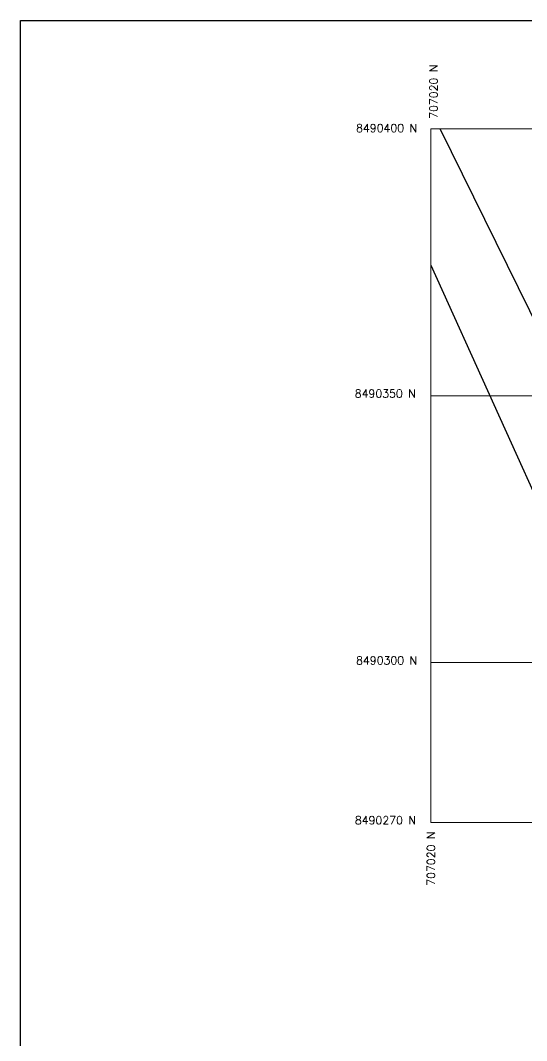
# Model space of a CAD drawing. Header units: metres. Extents: x 706106 to 709341, y 8490035 to 8490642.
# Drawn here: x 706943.1 to 707038, y 8490229.1 to 8490420.4 of the extents above; entities that cross this region are included whole.
import ezdxf

# ---------------------------------------------------------------- set-up
doc = ezdxf.new("R2010")
doc.units = ezdxf.units.M
doc.layers.add('A-ACOTACION', color=7, linetype='Continuous', lineweight=9)
doc.layers.add('BLOQUES', color=7, linetype='Continuous', lineweight=60)
doc.layers.add('C-ANNO-MATC-TEXT', color=150, linetype='Continuous')
doc.styles.get("Standard").update_dxf_attribs({"font": 'simplex.shx'})

msp = doc.modelspace()

# ---------------------------------------------------------------- linework, layer by layer
at = {"flags": 128}
for points in [[(707086.6722, 8490321.3777), (707065.8757, 8490310.4629), (707021.7458, 8490399.9999)], [(707020.0002, 8490374.4502), (707067.2514, 8490269.9999)]]:
    msp.add_lwpolyline(points, dxfattribs=at)
at = {"layer": 'A-ACOTACION', "lineweight": 30, "flags": 128}
msp.add_lwpolyline([(706943.0805, 8490420.3514), (707463.2805, 8490420.3514), (707463.2805, 8490037.8514), (706943.0805, 8490037.8514), (706943.0805, 8490420.3514)], dxfattribs=at)
at = {"layer": 'C-ANNO-MATC-TEXT', "lineweight": 9}
for p, q in [((707020.0002, 8490269.9999), (707020.0002, 8490399.9999)), ((707020.0002, 8490399.9999), (707180.0002, 8490399.9999)), ((707020.0002, 8490349.9999), (707180.0002, 8490349.9999)), ((707020.0002, 8490299.9999), (707180.0002, 8490299.9999)), ((707020.0002, 8490269.9999), (707180.0002, 8490269.9999))]:
    msp.add_line(p, q, dxfattribs=at)

# ---------------------------------------------------------------- texts
at = {"layer": 'BLOQUES', "lineweight": 25, "char_height": 1.5, "attachment_point": 5, "rotation": 90}
for insert in [(707020.5336, 8490406.9833), (707020.0373, 8490263.2094)]:
    msp.add_mtext('707020 N', dxfattribs=dict(at, insert=insert))
at = {"layer": 'BLOQUES', "lineweight": 25, "char_height": 1.5, "attachment_point": 5}
for s, insert in [('8490400 N', (707011.7273, 8490400.1641)), ('8490350 N', (707011.4796, 8490350.396)), ('8490300 N', (707011.7251, 8490300.3652)), ('8490270 N', (707011.5003, 8490270.4093))]:
    msp.add_mtext(s, dxfattribs=dict(at, insert=insert))

doc.saveas('drawing.dxf')
